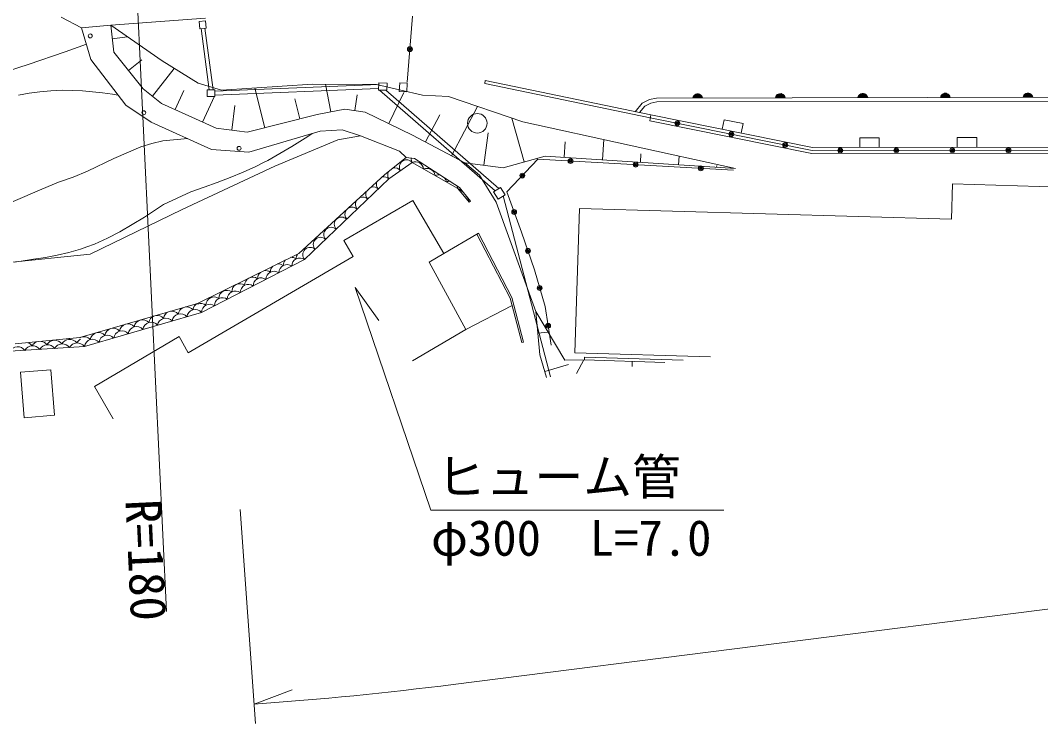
# Model space of a CAD drawing. Units: millimetres, scale not verified. Extents: x 40000 to 680000, y 20000 to 380000.
# Drawn here: x 251092 to 303364, y 265884 to 301901 of the extents above; entities that cross this region are included whole.
import ezdxf
from ezdxf.enums import TextEntityAlignment as Align

# ---------------------------------------------------------------- set-up
doc = ezdxf.new("R2010")
doc.units = ezdxf.units.MM
doc.header["$LTSCALE"] = 1000
doc.layers.add('M-BGD', color=7, linetype='Continuous', lineweight=13)
doc.layers.add('M-STR-HTXT', color=7, linetype='Continuous', lineweight=13)
doc.styles.add('ＭＳ ゴシック', font='')
doc.styles.get('ＭＳ ゴシック').set_extended_font_data('MS Gothic')

msp = doc.modelspace()

# ---------------------------------------------------------------- linework, layer by layer
at = {"layer": 'M-BGD'}
for p, q in [((254228, 301515), (253174, 302071)), ((255719, 301649), (254228, 301515)), ((260584, 302024), (255719, 301649)), ((255719, 301649), (255880, 300279)), ((255719, 301649), (258359, 299824)), ((260247, 301841), (260571, 301873)), ((260283, 301475), (260247, 301841)), ((260571, 301873), (260608, 301507)), ((270912, 298745), (271185, 302110)), ((254228, 301515), (254706, 299907)), ((260608, 301507), (260283, 301475)), ((260346, 301481), (260760, 298352)), ((260545, 301501), (260962, 298352)), ((253377, 300295), (254474, 300687)), ((255800, 300964), (256578, 301055)), ((251483, 299638), (253377, 300295)), ((257383, 298394), (255880, 300279)), ((249586, 299035), (251483, 299638)), ((256494, 297567), (254706, 299907)), ((256631, 299337), (257309, 299877)), ((258359, 299824), (260195, 298683)), ((257855, 298024), (258970, 299444)), ((260195, 298683), (261392, 298324)), ((261054, 298277), (269451, 298619)), ((261392, 298324), (266060, 298631)), ((266060, 298631), (269340, 298617)), ((267005, 297225), (266732, 298628)), ((269340, 298617), (271688, 298072)), ((269443, 298333), (269454, 298704)), ((269454, 298704), (269879, 298691)), ((269879, 298691), (269868, 298320)), ((270506, 298259), (270531, 298703)), ((270531, 298703), (270916, 298682)), ((270916, 298682), (270891, 298237)), ((274913, 298816), (274882, 298669)), ((274882, 298669), (283364, 296911)), ((274913, 298816), (283394, 297058)), ((251000, 298077), (251548, 298173)), ((251548, 298173), (252096, 298249)), ((252096, 298249), (252645, 298301)), ((252645, 298301), (252964, 298318)), ((252964, 298318), (253258, 298324)), ((253258, 298324), (253766, 298316)), ((253766, 298316), (254276, 298286)), ((254276, 298286), (254785, 298240)), ((254785, 298240), (255296, 298183)), ((255296, 298183), (255806, 298119)), ((255806, 298119), (256103, 298080)), ((258327, 297653), (257383, 298394)), ((259027, 297334), (259470, 298303)), ((260427, 296694), (261033, 298022)), ((260669, 298351), (261054, 298352)), ((260669, 298002), (260669, 298351)), ((261054, 298003), (260669, 298002)), ((261054, 298077), (269445, 298418)), ((261054, 298352), (261054, 298003)), ((263610, 296407), (263096, 298436)), ((268234, 297283), (268354, 298086)), ((269868, 298320), (269443, 298333)), ((269497, 298331), (275421, 293177)), ((269813, 298321), (275599, 293287)), ((269968, 296616), (270740, 298201)), ((270891, 298237), (270506, 298259)), ((273033, 297997), (271688, 298072)), ((276829, 296706), (273033, 297997)), ((317516, 297999), (283681, 297924)), ((285545, 297929), (285565, 297989)), ((285565, 297989), (285595, 298039)), ((286025, 297960), (285565, 297959)), ((285575, 297989), (286015, 297990)), ((286005, 298020), (285585, 298019)), ((285595, 298039), (285645, 298089)), ((285615, 298049), (285975, 298050)), ((285645, 298089), (285695, 298119)), ((285945, 298079), (285645, 298079)), ((285695, 298119), (285755, 298139)), ((285695, 298109), (285895, 298109)), ((285755, 298139), (285835, 298139)), ((285835, 298139), (285895, 298119)), ((285895, 298119), (285945, 298089)), ((285945, 298089), (285995, 298040)), ((285995, 298040), (286025, 297990)), ((286025, 297990), (286045, 297930)), ((289775, 297938), (289795, 297998)), ((289795, 297998), (289824, 298048)), ((290255, 297969), (289795, 297968)), ((289805, 297998), (290245, 297999)), ((290235, 298029), (289815, 298028)), ((289824, 298048), (289874, 298098)), ((289844, 298058), (290204, 298059)), ((289874, 298098), (289924, 298128)), ((290174, 298089), (289874, 298088)), ((289924, 298128), (289984, 298148)), ((289924, 298118), (290124, 298119)), ((289984, 298148), (290064, 298149)), ((290064, 298149), (290124, 298129)), ((290124, 298129), (290174, 298099)), ((290174, 298099), (290224, 298049)), ((290224, 298049), (290255, 297999)), ((290255, 297999), (290275, 297939)), ((294004, 297947), (294024, 298007)), ((294024, 298007), (294054, 298057)), ((294484, 297978), (294024, 297977)), ((294034, 298007), (294474, 298008)), ((294464, 298038), (294044, 298037)), ((294054, 298057), (294104, 298107)), ((294074, 298067), (294434, 298068)), ((294104, 298107), (294154, 298138)), ((294404, 298098), (294104, 298097)), ((294154, 298138), (294214, 298158)), ((294154, 298128), (294354, 298128)), ((294214, 298158), (294294, 298158)), ((294294, 298158), (294354, 298138)), ((294354, 298138), (294404, 298108)), ((294404, 298108), (294454, 298058)), ((294454, 298058), (294484, 298008)), ((294484, 298008), (294504, 297948)), ((298234, 297957), (298254, 298017)), ((298734, 297958), (298234, 297957)), ((298254, 298017), (298283, 298067)), ((298714, 297988), (298254, 297987)), ((298264, 298017), (298704, 298018)), ((298693, 298048), (298273, 298047)), ((298283, 298067), (298333, 298117)), ((298303, 298077), (298663, 298078)), ((298333, 298117), (298383, 298147)), ((298633, 298107), (298333, 298107)), ((298383, 298147), (298443, 298167)), ((298383, 298137), (298583, 298137)), ((298443, 298167), (298523, 298167)), ((298523, 298167), (298583, 298147)), ((298583, 298147), (298633, 298117)), ((298633, 298117), (298683, 298068)), ((298683, 298068), (298714, 298018)), ((298714, 298018), (298734, 297958)), ((302463, 297966), (302483, 298026)), ((302963, 297967), (302463, 297966)), ((302483, 298026), (302513, 298076)), ((302943, 297997), (302483, 297996)), ((302493, 298026), (302933, 298027)), ((302923, 298057), (302503, 298056)), ((302513, 298076), (302563, 298126)), ((302533, 298086), (302893, 298087)), ((302563, 298126), (302613, 298156)), ((302863, 298117), (302563, 298116)), ((302613, 298156), (302673, 298176)), ((302613, 298146), (302813, 298147)), ((302673, 298176), (302753, 298177)), ((302753, 298177), (302813, 298157)), ((302813, 298157), (302863, 298127)), ((302863, 298127), (302913, 298077)), ((302913, 298077), (302943, 298027)), ((302943, 298027), (302963, 297967)), ((257800, 296694), (256494, 297567)), ((261127, 296374), (258327, 297653)), ((261920, 296277), (262074, 297536)), ((265405, 296861), (265147, 297880)), ((273186, 294966), (274520, 297492)), ((282951, 297667), (282599, 297223)), ((283080, 297508), (282818, 297178)), ((283328, 297853), (282951, 297667)), ((283393, 297662), (283080, 297508)), ((283681, 297924), (283328, 297853)), ((283701, 297725), (283393, 297662)), ((317516, 297799), (283701, 297725)), ((286045, 297930), (285545, 297929)), ((290275, 297939), (289775, 297938)), ((294504, 297948), (294004, 297947)), ((266302, 297089), (262713, 296179)), ((267708, 297362), (266302, 297089)), ((268760, 297205), (267708, 297362)), ((271177, 296028), (268760, 297205)), ((271846, 295674), (272579, 297061)), ((283394, 297058), (283335, 296764)), ((291663, 295239), (283365, 296911)), ((260889, 295293), (257800, 296694)), ((276903, 294652), (276273, 296895)), ((287736, 294309), (276829, 296706)), ((283335, 296764), (291648, 295089)), ((287145, 296813), (287046, 296323)), ((288125, 296615), (287145, 296813)), ((288026, 296125), (288125, 296615)), ((262713, 296179), (261127, 296374)), ((266456, 296220), (262796, 295153)), ((265408, 295696), (265812, 295952)), ((265812, 295952), (266046, 296101)), ((267583, 296292), (266456, 296220)), ((267363, 295792), (268524, 295982)), ((268524, 295982), (267583, 296292)), ((270513, 295212), (268524, 295982)), ((273856, 294612), (271177, 296028)), ((274839, 294480), (275063, 296146)), ((295096, 295893), (294096, 295892)), ((294096, 295892), (294096, 295392)), ((295096, 295393), (295096, 295893)), ((300096, 295897), (299096, 295896)), ((299096, 295896), (299096, 295396)), ((300096, 295397), (300096, 295897)), ((255885, 294825), (257256, 295421)), ((257256, 295421), (257828, 295604)), ((257828, 295604), (258393, 295727)), ((258393, 295727), (259666, 295848)), ((267363, 295792), (264127, 294442)), ((264593, 295196), (265002, 295443)), ((265002, 295443), (265408, 295696)), ((278959, 294891), (279012, 295687)), ((280909, 294761), (280978, 295794)), ((254533, 294178), (255885, 294825)), ((262796, 295153), (260889, 295293)), ((263763, 294728), (264181, 294957)), ((264181, 294957), (264593, 295196)), ((270859, 294883), (269772, 294002)), ((270513, 295212), (270859, 294883)), ((271292, 294828), (270859, 294883)), ((273595, 293346), (271292, 294828)), ((277984, 294955), (275823, 294348)), ((287736, 294309), (277984, 294955)), ((282860, 294632), (282889, 295075)), ((284811, 294503), (284840, 294945)), ((291648, 295089), (317515, 295113)), ((317515, 295263), (291663, 295239)), ((264127, 294442), (259384, 292224)), ((262500, 294124), (263148, 294418)), ((263148, 294418), (263518, 294601)), ((263518, 294601), (263763, 294728)), ((271170, 294624), (269965, 293784)), ((273502, 293293), (271170, 294624)), ((273856, 294612), (274607, 293982)), ((275823, 294348), (273856, 294612)), ((277605, 294788), (276019, 293118)), ((287625, 294234), (277605, 294788)), ((286761, 294373), (286767, 294462)), ((253036, 293621), (253792, 293874)), ((253792, 293874), (254533, 294178)), ((261173, 293599), (261841, 293853)), ((261841, 293853), (262500, 294124)), ((269772, 294002), (265361, 289969)), ((269965, 293784), (265655, 289651)), ((274607, 293982), (275466, 292589)), ((250714, 292629), (252184, 293252)), ((252184, 293252), (253036, 293621)), ((259821, 293123), (260499, 293357)), ((260499, 293357), (261173, 293599)), ((274088, 292593), (273502, 293293)), ((274159, 292645), (273595, 293346)), ((275691, 293344), (275330, 293120)), ((275925, 292968), (275691, 293344)), ((298853, 293529), (298802, 291721)), ((304400, 293367), (298853, 293529)), ((258427, 292469), (259821, 293123)), ((275330, 293120), (275564, 292744)), ((275564, 292744), (275925, 292968)), ((275833, 292911), (278252, 283639)), ((276019, 293119), (276767, 291058)), ((259384, 292224), (254661, 289934)), ((257450, 291831), (258069, 292233)), ((258069, 292233), (258427, 292469)), ((271202, 292680), (267670, 290624)), ((272791, 289958), (271202, 292680)), ((274088, 292593), (274159, 292645)), ((277496, 286986), (275466, 292589)), ((279733, 292264), (279492, 284879)), ((298802, 291721), (279733, 292264)), ((256826, 291442), (257450, 291831)), ((256193, 291077), (256826, 291442)), ((254891, 290448), (255550, 290742)), ((255550, 290742), (256193, 291077)), ((274476, 290953), (272786, 289966)), ((274565, 290999), (274476, 290953)), ((276186, 287673), (274476, 290953)), ((276280, 287709), (274565, 290999)), ((276767, 291058), (277427, 289133)), ((253576, 290019), (254165, 290186)), ((254165, 290186), (254501, 290299)), ((254501, 290299), (254891, 290448)), ((268144, 289812), (267670, 290624)), ((254661, 289934), (250348, 289478)), ((251139, 289574), (251756, 289664)), ((251756, 289664), (252370, 289764)), ((252370, 289764), (252977, 289880)), ((252977, 289880), (253576, 290019)), ((268144, 289812), (259689, 284877)), ((265361, 289969), (260162, 287401)), ((265655, 289651), (260373, 286943)), ((272791, 289958), (272035, 289516)), ((250780, 289524), (251139, 289574)), ((273917, 286061), (272035, 289516)), ((277427, 289133), (277971, 287251)), ((276779, 285399), (276186, 287673)), ((276876, 285424), (276280, 287709)), ((260162, 287401), (254130, 285663)), ((273917, 286061), (276284, 287295)), ((277496, 286986), (278985, 284491)), ((277706, 284771), (277496, 286986)), ((277971, 287251), (278290, 285273)), ((260373, 286943), (254370, 285196)), ((273917, 286061), (271187, 284468)), ((277601, 285879), (278127, 285928)), ((254130, 285663), (250830, 285329)), ((254881, 283142), (259222, 285717)), ((259689, 284877), (259222, 285717)), ((276876, 285424), (276779, 285399)), ((254370, 285196), (250556, 284952)), ((278045, 283613), (277706, 284771)), ((278985, 284491), (279996, 284510)), ((286447, 284677), (279492, 284879)), ((279586, 283808), (279959, 284509)), ((280001, 284660), (279996, 284510)), ((279996, 284510), (284108, 284381)), ((280001, 284660), (285058, 284501)), ((282435, 284169), (282437, 284433)), ((251095, 283877), (252658, 284004)), ((251284, 281549), (251095, 283877)), ((252658, 284004), (252847, 281676)), ((277957, 283914), (279180, 284272)), ((254881, 283142), (255845, 281489)), ((252847, 281676), (251284, 281549))]:
    msp.add_line(p, q, dxfattribs=at)
msp.add_lwpolyline([(317515, 295413), (291678, 295389), (283394, 297058)], dxfattribs=at)
for centre, radius in [((254672, 301107), 100), ((271049, 300427), 125), ((271049, 300427), 75), ((271049, 300427), 25), ((257417, 297172), 100), ((274503, 296632), 500), ((284748, 296633), 125), ((284748, 296633), 75), ((284748, 296633), 25), ((287514, 296075), 125), ((287514, 296075), 75), ((287514, 296075), 25), ((262296, 295350), 100), ((290280, 295518), 125), ((290280, 295518), 75), ((290280, 295518), 25), ((293099, 295241), 125), ((295971, 295243), 125), ((298844, 295246), 125), ((301716, 295249), 125), ((279275, 294696), 125), ((293099, 295241), 75), ((293099, 295241), 25), ((295971, 295243), 75), ((295971, 295243), 25), ((298844, 295246), 75), ((298844, 295246), 25), ((301716, 295249), 75), ((301716, 295249), 25), ((279275, 294696), 75), ((279275, 294696), 25), ((282615, 294511), 125), ((282615, 294511), 75), ((282615, 294511), 25), ((285955, 294327), 125), ((285955, 294327), 75), ((285955, 294327), 25), ((276812, 293953), 125), ((276812, 293953), 75), ((276812, 293953), 25), ((276393, 292088), 125), ((276393, 292088), 75), ((276393, 292088), 25), ((277097, 290095), 125), ((277097, 290095), 75), ((277097, 290095), 25), ((277699, 288192), 125), ((277699, 288192), 75), ((277699, 288192), 25), ((278130, 286262), 125), ((278130, 286262), 75), ((278130, 286262), 25)]:
    msp.add_circle(centre, radius, dxfattribs=at)
for centre, radius, start, end in [((271484, 294814), 368, 174.4238, 211.1675), ((270280, 293975), 368, 38.5891, 107.1048), ((270882, 294394), 368, 38.5891, 211.1675), ((271335, 294236), 422, 7.558, 113.0237), ((271125, 294546), 422, 7.558, 18.0505), ((271709, 294214), 422, 103.5852, 113.0237), ((271918, 293903), 422, 7.558, 113.0237), ((269704, 293518), 373, 45.5292, 98.9317), ((270280, 293975), 368, 150.9392, 211.1675), ((272501, 293570), 422, 74.1623, 113.0237), ((272501, 293570), 422, 7.558, 40.2995), ((269165, 293001), 373, 45.5292, 104.2381), ((269704, 293518), 373, 165.949, 222.0735), ((273084, 293238), 422, 86.5753, 113.0237), ((273084, 293238), 422, 7.558, 27.8864), ((273008, 292285), 1122, 39.8738, 63.9265), ((268626, 292484), 373, 45.5292, 110.6838), ((269165, 293001), 373, 160.6426, 222.0735), ((273008, 292285), 1122, 15.9159, 37.8246), ((268087, 291968), 373, 45.5292, 119.9282), ((268626, 292484), 373, 154.1968, 222.0735), ((267549, 291451), 373, 45.5292, 222.0735), ((268087, 291968), 373, 144.9525, 222.0735), ((267010, 290934), 373, 45.5292, 222.0735), ((266471, 290418), 373, 45.5292, 222.0735), ((265932, 289901), 373, 45.5292, 222.0735), ((265412, 289904), 373, 45.5292, 55.1698), ((265951, 290421), 373, 212.4859, 222.0735), ((264974, 289353), 414, 139.375, 180.6989), ((264974, 289353), 414, 53.5771, 93.1918), ((265409, 289317), 414, 53.5771, 180.6989), ((265634, 289691), 414, 143.0093, 180.6989), ((263654, 288676), 414, 53.5771, 103.0138), ((264314, 289014), 414, 135.0939, 180.6989), ((264314, 289014), 414, 53.5771, 97.4728), ((264749, 288979), 414, 53.5771, 180.6989), ((262993, 288338), 414, 53.5771, 180.6989), ((263428, 288302), 414, 53.5771, 180.6989), ((263654, 288676), 414, 129.5529, 180.6989), ((264089, 288641), 414, 53.5771, 180.6989), ((261673, 287661), 414, 53.5771, 180.6989), ((262108, 287625), 414, 53.5771, 180.6989), ((262333, 287999), 414, 53.5771, 180.6989), ((262768, 287964), 414, 53.5771, 180.6989), ((261013, 287322), 414, 53.5771, 180.6989), ((261448, 287287), 414, 53.5771, 180.6989), ((258850, 286582), 428, 40.319, 98.0205), ((259601, 286801), 428, 115.9429, 172.1397), ((259601, 286801), 428, 40.319, 96.2062), ((260047, 286667), 428, 40.319, 172.1397), ((260351, 287019), 428, 117.4743, 172.1397), ((260353, 286984), 414, 53.5771, 114.5714), ((260787, 286949), 414, 53.5771, 180.6989), ((257350, 286145), 428, 40.319, 172.1397), ((258100, 286364), 428, 111.7671, 172.1397), ((258100, 286364), 428, 40.319, 100.382), ((258546, 286230), 428, 40.319, 172.1397), ((258850, 286582), 428, 114.1286, 172.1397), ((259296, 286448), 428, 40.319, 172.1397), ((255849, 285708), 428, 40.319, 172.1397), ((256295, 285574), 428, 40.319, 172.1397), ((256599, 285927), 428, 40.319, 172.1397), ((257045, 285793), 428, 40.319, 172.1397), ((257796, 286011), 428, 40.319, 172.1397), ((252084, 285014), 454, 110.1267, 151.0254), ((252084, 285014), 454, 36.3044, 81.4389), ((252847, 285063), 454, 36.3044, 151.0254), ((253609, 285112), 454, 36.3044, 151.0254), ((253215, 285296), 454, 36.3044, 42.7855), ((253978, 285345), 454, 144.1701, 151.0254), ((254372, 285160), 454, 115.356, 151.0254), ((254348, 285272), 428, 40.319, 119.1482), ((254794, 285138), 428, 40.319, 172.1397), ((255098, 285490), 428, 40.319, 172.1397), ((255544, 285356), 428, 40.319, 172.1397), ((250953, 284732), 454, 36.3044, 151.0254), ((251716, 284781), 454, 36.3044, 151.0254), ((251321, 284965), 454, 36.3044, 70.8206), ((252478, 284830), 454, 36.3044, 151.0254), ((253241, 284878), 454, 36.3044, 151.0254), ((254004, 284927), 454, 36.3044, 151.0254)]:
    msp.add_arc(centre, radius, start, end, dxfattribs=at)
at = {"layer": 'M-STR-HTXT'}
for p, q in [((258579, 271625), (255250, 341545)), ((268239, 288227), (269452, 286528)), ((262358, 276857), (263134, 265884)), ((273271, 267888), (326626, 274647)), ((263063, 266881), (265016, 267621))]:
    msp.add_line(p, q, dxfattribs=at)
msp.add_lwpolyline([(268239, 288227), (272129, 276813), (287129, 276813)], dxfattribs=at)
msp.add_arc((250019, 451421), 185000, 274.04318, 277.22035, dxfattribs=at)

# ---------------------------------------------------------------- texts
at = {"layer": 'M-STR-HTXT', "style": 'ＭＳ ゴシック'}
msp.add_text('ヒューム管', height=1833, dxfattribs=at).set_placement((272429, 277063), align=Align.BOTTOM_LEFT)
msp.add_text('R=180', height=1833, rotation=272.726, dxfattribs=at).set_placement((258303, 277421), align=Align.TOP_LEFT)
msp.add_text('φ300\u3000L=7.0', height=1833, dxfattribs=at).set_placement((272129, 276313), align=Align.TOP_LEFT)

doc.saveas('drawing.dxf')
